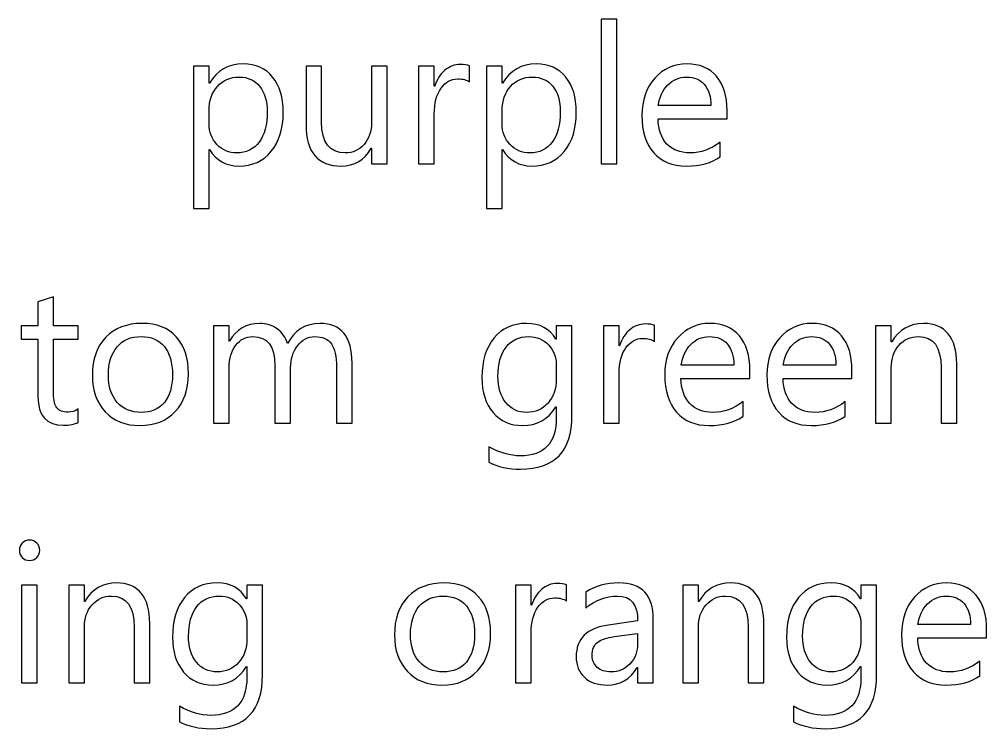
# Model space of a CAD drawing. Header units: centimetres. Extents: x -70 to 51, y -60 to 73.
# Drawn here: x 6.57 to 19.16, y -42.19 to -32.96 of the extents above; entities that cross this region are included whole.
import ezdxf

# ---------------------------------------------------------------- set-up
doc = ezdxf.new("R2010")
doc.units = ezdxf.units.CM
doc.header["$MEASUREMENT"] = 0
doc.layers.add('Layer 1', color=7, linetype='Continuous')

msp = doc.modelspace()

# ---------------------------------------------------------------- linework, layer by layer
at = {"layer": 'Layer 1'}
for points, knots in [([(14.34516, -34.83756), (14.34516, -34.83756), (14.14154, -34.83756), (14.14154, -34.83756), (14.14154, -34.83756), (14.14154, -34.83756), (14.14154, -32.95754), (14.14154, -32.95754), (14.14154, -32.95754), (14.14154, -32.95754), (14.34516, -32.95754), (14.34516, -32.95754), (14.34516, -32.95754), (14.34516, -32.95754), (14.34516, -34.83756), (14.34516, -34.83756)], [0, 0, 0, 0, 0.2, 0.2, 0.2, 0.2, 0.4, 0.4, 0.4, 0.4, 0.6, 0.6, 0.6, 0.6, 1, 1, 1, 1]), ([(9.04333, -34.65383), (9.04333, -34.65383), (9.03825, -34.65383), (9.03825, -34.65383), (9.03825, -34.65383), (9.03825, -34.65383), (9.03825, -35.42176), (9.03825, -35.42176), (9.03825, -35.42176), (9.03825, -35.42176), (8.83463, -35.42176), (8.83463, -35.42176), (8.83463, -35.42176), (8.83463, -35.42176), (8.83463, -33.56756), (8.83463, -33.56756), (8.83463, -33.56756), (8.83463, -33.56756), (9.03825, -33.56756), (9.03825, -33.56756), (9.03825, -33.56756), (9.03825, -33.56756), (9.03825, -33.79066), (9.03825, -33.79066), (9.03825, -33.79066), (9.03825, -33.79066), (9.04333, -33.79066), (9.04333, -33.79066), (9.04333, -33.79066), (9.14324, -33.62217), (9.28971, -33.53793), (9.48233, -33.53793), (9.48233, -33.53793), (9.64574, -33.53793), (9.77358, -33.59465), (9.86545, -33.70853), (9.86545, -33.70853), (9.95731, -33.82198), (10.00303, -33.97438), (10.00303, -34.16531), (10.00303, -34.16531), (10.00303, -34.37782), (9.95138, -34.548), (9.84809, -34.67585), (9.84809, -34.67585), (9.7448, -34.80327), (9.6034, -34.86719), (9.42391, -34.86719), (9.42391, -34.86719), (9.25923, -34.86719), (9.13266, -34.79607), (9.04333, -34.65383)], [0, 0, 0, 0, 0.07142857, 0.07142857, 0.07142857, 0.07142857, 0.14285714, 0.14285714, 0.14285714, 0.14285714, 0.21428571, 0.21428571, 0.21428571, 0.21428571, 0.28571429, 0.28571429, 0.28571429, 0.28571429, 0.35714286, 0.35714286, 0.35714286, 0.35714286, 0.42857143, 0.42857143, 0.42857143, 0.42857143, 0.5, 0.5, 0.5, 0.5, 0.57142857, 0.57142857, 0.57142857, 0.57142857, 0.64285714, 0.64285714, 0.64285714, 0.64285714, 0.71428571, 0.71428571, 0.71428571, 0.71428571, 0.78571429, 0.78571429, 0.78571429, 0.78571429, 0.85714286, 0.85714286, 0.85714286, 0.85714286, 1, 1, 1, 1]), ([(11.35474, -34.83756), (11.35474, -34.83756), (11.15154, -34.83756), (11.15154, -34.83756), (11.15154, -34.83756), (11.15154, -34.83756), (11.15154, -34.63648), (11.15154, -34.63648), (11.15154, -34.63648), (11.15154, -34.63648), (11.14646, -34.63648), (11.14646, -34.63648), (11.14646, -34.63648), (11.06221, -34.79057), (10.9314, -34.86719), (10.75445, -34.86719), (10.75445, -34.86719), (10.45177, -34.86719), (10.30064, -34.68728), (10.30064, -34.3266), (10.30064, -34.3266), (10.30064, -34.3266), (10.30064, -33.56756), (10.30064, -33.56756), (10.30064, -33.56756), (10.30064, -33.56756), (10.50257, -33.56756), (10.50257, -33.56756), (10.50257, -33.56756), (10.50257, -33.56756), (10.50257, -34.29442), (10.50257, -34.29442), (10.50257, -34.29442), (10.50257, -34.56239), (10.60544, -34.69617), (10.81033, -34.69617), (10.81033, -34.69617), (10.90939, -34.69617), (10.99109, -34.65976), (11.05544, -34.58652), (11.05544, -34.58652), (11.11936, -34.51329), (11.15154, -34.41761), (11.15154, -34.29908), (11.15154, -34.29908), (11.15154, -34.29908), (11.15154, -33.56756), (11.15154, -33.56756), (11.15154, -33.56756), (11.15154, -33.56756), (11.35474, -33.56756), (11.35474, -33.56756), (11.35474, -33.56756), (11.35474, -33.56756), (11.35474, -34.83756), (11.35474, -34.83756)], [0, 0, 0, 0, 0.06666667, 0.06666667, 0.06666667, 0.06666667, 0.13333333, 0.13333333, 0.13333333, 0.13333333, 0.2, 0.2, 0.2, 0.2, 0.26666667, 0.26666667, 0.26666667, 0.26666667, 0.33333333, 0.33333333, 0.33333333, 0.33333333, 0.4, 0.4, 0.4, 0.4, 0.46666667, 0.46666667, 0.46666667, 0.46666667, 0.53333333, 0.53333333, 0.53333333, 0.53333333, 0.6, 0.6, 0.6, 0.6, 0.66666667, 0.66666667, 0.66666667, 0.66666667, 0.73333333, 0.73333333, 0.73333333, 0.73333333, 0.8, 0.8, 0.8, 0.8, 0.86666667, 0.86666667, 0.86666667, 0.86666667, 1, 1, 1, 1]), ([(12.42789, -33.7733), (12.39233, -33.74621), (12.3411, -33.73266), (12.27422, -33.73266), (12.27422, -33.73266), (12.18701, -33.73266), (12.11462, -33.7733), (12.0562, -33.85543), (12.0562, -33.85543), (11.9982, -33.93713), (11.96899, -34.04889), (11.96899, -34.19028), (11.96899, -34.19028), (11.96899, -34.19028), (11.96899, -34.83756), (11.96899, -34.83756), (11.96899, -34.83756), (11.96899, -34.83756), (11.76537, -34.83756), (11.76537, -34.83756), (11.76537, -34.83756), (11.76537, -34.83756), (11.76537, -33.56756), (11.76537, -33.56756), (11.76537, -33.56756), (11.76537, -33.56756), (11.96899, -33.56756), (11.96899, -33.56756), (11.96899, -33.56756), (11.96899, -33.56756), (11.96899, -33.82918), (11.96899, -33.82918), (11.96899, -33.82918), (11.96899, -33.82918), (11.97407, -33.82918), (11.97407, -33.82918), (11.97407, -33.82918), (12.00286, -33.73986), (12.04689, -33.67043), (12.10658, -33.62005), (12.10658, -33.62005), (12.16627, -33.5701), (12.23273, -33.54512), (12.30639, -33.54512), (12.30639, -33.54512), (12.35931, -33.54512), (12.39952, -33.55105), (12.42789, -33.56248), (12.42789, -33.56248), (12.42789, -33.56248), (12.42789, -33.7733), (12.42789, -33.7733)], [0, 0, 0, 0, 0.07142857, 0.07142857, 0.07142857, 0.07142857, 0.14285714, 0.14285714, 0.14285714, 0.14285714, 0.21428571, 0.21428571, 0.21428571, 0.21428571, 0.28571429, 0.28571429, 0.28571429, 0.28571429, 0.35714286, 0.35714286, 0.35714286, 0.35714286, 0.42857143, 0.42857143, 0.42857143, 0.42857143, 0.5, 0.5, 0.5, 0.5, 0.57142857, 0.57142857, 0.57142857, 0.57142857, 0.64285714, 0.64285714, 0.64285714, 0.64285714, 0.71428571, 0.71428571, 0.71428571, 0.71428571, 0.78571429, 0.78571429, 0.78571429, 0.78571429, 0.85714286, 0.85714286, 0.85714286, 0.85714286, 1, 1, 1, 1]), ([(12.85714, -34.65383), (12.85714, -34.65383), (12.85206, -34.65383), (12.85206, -34.65383), (12.85206, -34.65383), (12.85206, -34.65383), (12.85206, -35.42176), (12.85206, -35.42176), (12.85206, -35.42176), (12.85206, -35.42176), (12.64844, -35.42176), (12.64844, -35.42176), (12.64844, -35.42176), (12.64844, -35.42176), (12.64844, -33.56756), (12.64844, -33.56756), (12.64844, -33.56756), (12.64844, -33.56756), (12.85206, -33.56756), (12.85206, -33.56756), (12.85206, -33.56756), (12.85206, -33.56756), (12.85206, -33.79066), (12.85206, -33.79066), (12.85206, -33.79066), (12.85206, -33.79066), (12.85714, -33.79066), (12.85714, -33.79066), (12.85714, -33.79066), (12.95705, -33.62217), (13.10352, -33.53793), (13.29614, -33.53793), (13.29614, -33.53793), (13.45955, -33.53793), (13.58739, -33.59465), (13.67926, -33.70853), (13.67926, -33.70853), (13.77112, -33.82198), (13.81684, -33.97438), (13.81684, -34.16531), (13.81684, -34.16531), (13.81684, -34.37782), (13.76519, -34.548), (13.6619, -34.67585), (13.6619, -34.67585), (13.55861, -34.80327), (13.41721, -34.86719), (13.23772, -34.86719), (13.23772, -34.86719), (13.07304, -34.86719), (12.94647, -34.79607), (12.85714, -34.65383)], [0, 0, 0, 0, 0.07142857, 0.07142857, 0.07142857, 0.07142857, 0.14285714, 0.14285714, 0.14285714, 0.14285714, 0.21428571, 0.21428571, 0.21428571, 0.21428571, 0.28571429, 0.28571429, 0.28571429, 0.28571429, 0.35714286, 0.35714286, 0.35714286, 0.35714286, 0.42857143, 0.42857143, 0.42857143, 0.42857143, 0.5, 0.5, 0.5, 0.5, 0.57142857, 0.57142857, 0.57142857, 0.57142857, 0.64285714, 0.64285714, 0.64285714, 0.64285714, 0.71428571, 0.71428571, 0.71428571, 0.71428571, 0.78571429, 0.78571429, 0.78571429, 0.78571429, 0.85714286, 0.85714286, 0.85714286, 0.85714286, 1, 1, 1, 1]), ([(15.7773, -34.25336), (15.7773, -34.25336), (14.88068, -34.25336), (14.88068, -34.25336), (14.88068, -34.25336), (14.88406, -34.39475), (14.92216, -34.50397), (14.99498, -34.58102), (14.99498, -34.58102), (15.06779, -34.65764), (15.1677, -34.69617), (15.29512, -34.69617), (15.29512, -34.69617), (15.43821, -34.69617), (15.56944, -34.64918), (15.68967, -34.55477), (15.68967, -34.55477), (15.68967, -34.55477), (15.68967, -34.7457), (15.68967, -34.7457), (15.68967, -34.7457), (15.57791, -34.82698), (15.43016, -34.86719), (15.24686, -34.86719), (15.24686, -34.86719), (15.06737, -34.86719), (14.9264, -34.80962), (14.82395, -34.69447), (14.82395, -34.69447), (14.72108, -34.5789), (14.66986, -34.41677), (14.66986, -34.20764), (14.66986, -34.20764), (14.66986, -34.00994), (14.72616, -33.84908), (14.83792, -33.72462), (14.83792, -33.72462), (14.9501, -33.60016), (15.08938, -33.53793), (15.25533, -33.53793), (15.25533, -33.53793), (15.4217, -33.53793), (15.54997, -33.59169), (15.64098, -33.69922), (15.64098, -33.69922), (15.732, -33.80632), (15.7773, -33.95576), (15.7773, -34.14668), (15.7773, -34.14668), (15.7773, -34.14668), (15.7773, -34.25336), (15.7773, -34.25336)], [0, 0, 0, 0, 0.07142857, 0.07142857, 0.07142857, 0.07142857, 0.14285714, 0.14285714, 0.14285714, 0.14285714, 0.21428571, 0.21428571, 0.21428571, 0.21428571, 0.28571429, 0.28571429, 0.28571429, 0.28571429, 0.35714286, 0.35714286, 0.35714286, 0.35714286, 0.42857143, 0.42857143, 0.42857143, 0.42857143, 0.5, 0.5, 0.5, 0.5, 0.57142857, 0.57142857, 0.57142857, 0.57142857, 0.64285714, 0.64285714, 0.64285714, 0.64285714, 0.71428571, 0.71428571, 0.71428571, 0.71428571, 0.78571429, 0.78571429, 0.78571429, 0.78571429, 0.85714286, 0.85714286, 0.85714286, 0.85714286, 1, 1, 1, 1]), ([(9.03825, -34.1416), (9.03825, -34.1416), (9.03825, -34.31898), (9.03825, -34.31898), (9.03825, -34.31898), (9.03825, -34.42396), (9.07212, -34.51329), (9.1407, -34.58652), (9.1407, -34.58652), (9.20886, -34.65976), (9.29522, -34.69617), (9.4002, -34.69617), (9.4002, -34.69617), (9.52339, -34.69617), (9.61991, -34.64918), (9.68976, -34.55477), (9.68976, -34.55477), (9.75961, -34.46037), (9.79475, -34.32956), (9.79475, -34.1615), (9.79475, -34.1615), (9.79475, -34.0201), (9.76215, -33.90961), (9.69654, -33.82918), (9.69654, -33.82918), (9.63134, -33.74917), (9.54287, -33.70895), (9.43153, -33.70895), (9.43153, -33.70895), (9.313, -33.70895), (9.21817, -33.75002), (9.1462, -33.83214), (9.1462, -33.83214), (9.07424, -33.91469), (9.03825, -34.01756), (9.03825, -34.1416)], [0, 0, 0, 0, 0.1, 0.1, 0.1, 0.1, 0.2, 0.2, 0.2, 0.2, 0.3, 0.3, 0.3, 0.3, 0.4, 0.4, 0.4, 0.4, 0.5, 0.5, 0.5, 0.5, 0.6, 0.6, 0.6, 0.6, 0.7, 0.7, 0.7, 0.7, 0.8, 0.8, 0.8, 0.8, 1, 1, 1, 1]), ([(12.85206, -34.1416), (12.85206, -34.1416), (12.85206, -34.31898), (12.85206, -34.31898), (12.85206, -34.31898), (12.85206, -34.42396), (12.88593, -34.51329), (12.95451, -34.58652), (12.95451, -34.58652), (13.02267, -34.65976), (13.10903, -34.69617), (13.21401, -34.69617), (13.21401, -34.69617), (13.3372, -34.69617), (13.43372, -34.64918), (13.50357, -34.55477), (13.50357, -34.55477), (13.57342, -34.46037), (13.60856, -34.32956), (13.60856, -34.1615), (13.60856, -34.1615), (13.60856, -34.0201), (13.57596, -33.90961), (13.51035, -33.82918), (13.51035, -33.82918), (13.44515, -33.74917), (13.35668, -33.70895), (13.24534, -33.70895), (13.24534, -33.70895), (13.12681, -33.70895), (13.03198, -33.75002), (12.96001, -33.83214), (12.96001, -33.83214), (12.88805, -33.91469), (12.85206, -34.01756), (12.85206, -34.1416)], [0, 0, 0, 0, 0.1, 0.1, 0.1, 0.1, 0.2, 0.2, 0.2, 0.2, 0.3, 0.3, 0.3, 0.3, 0.4, 0.4, 0.4, 0.4, 0.5, 0.5, 0.5, 0.5, 0.6, 0.6, 0.6, 0.6, 0.7, 0.7, 0.7, 0.7, 0.8, 0.8, 0.8, 0.8, 1, 1, 1, 1]), ([(15.56902, -34.08106), (15.56817, -33.9638), (15.53981, -33.87236), (15.48435, -33.80674), (15.48435, -33.80674), (15.42847, -33.74155), (15.351, -33.70895), (15.25152, -33.70895), (15.25152, -33.70895), (15.15584, -33.70895), (15.07414, -33.74324), (15.00725, -33.81182), (15.00725, -33.81182), (14.94037, -33.8804), (14.89888, -33.97015), (14.88322, -34.08106), (14.88322, -34.08106), (14.88322, -34.08106), (15.56902, -34.08106), (15.56902, -34.08106)], [0, 0, 0, 0, 0.16666667, 0.16666667, 0.16666667, 0.16666667, 0.33333333, 0.33333333, 0.33333333, 0.33333333, 0.5, 0.5, 0.5, 0.5, 0.66666667, 0.66666667, 0.66666667, 0.66666667, 1, 1, 1, 1]), ([(7.33603, -38.2039), (7.28819, -38.23015), (7.22469, -38.24327), (7.14638, -38.24327), (7.14638, -38.24327), (6.9237, -38.24327), (6.81279, -38.11924), (6.81279, -37.87116), (6.81279, -37.87116), (6.81279, -37.87116), (6.81279, -37.11975), (6.81279, -37.11975), (6.81279, -37.11975), (6.81279, -37.11975), (6.59435, -37.11975), (6.59435, -37.11975), (6.59435, -37.11975), (6.59435, -37.11975), (6.59435, -36.94618), (6.59435, -36.94618), (6.59435, -36.94618), (6.59435, -36.94618), (6.81279, -36.94618), (6.81279, -36.94618), (6.81279, -36.94618), (6.81279, -36.94618), (6.81279, -36.6363), (6.81279, -36.6363), (6.81279, -36.6363), (6.81279, -36.6363), (7.01599, -36.57026), (7.01599, -36.57026), (7.01599, -36.57026), (7.01599, -36.57026), (7.01599, -36.94618), (7.01599, -36.94618), (7.01599, -36.94618), (7.01599, -36.94618), (7.33603, -36.94618), (7.33603, -36.94618), (7.33603, -36.94618), (7.33603, -36.94618), (7.33603, -37.11975), (7.33603, -37.11975), (7.33603, -37.11975), (7.33603, -37.11975), (7.01599, -37.11975), (7.01599, -37.11975), (7.01599, -37.11975), (7.01599, -37.11975), (7.01599, -37.8356), (7.01599, -37.8356), (7.01599, -37.8356), (7.01599, -37.92069), (7.03038, -37.98123), (7.05959, -38.01764), (7.05959, -38.01764), (7.08838, -38.05404), (7.13622, -38.07225), (7.20353, -38.07225), (7.20353, -38.07225), (7.25475, -38.07225), (7.29878, -38.05828), (7.33603, -38.02991), (7.33603, -38.02991), (7.33603, -38.02991), (7.33603, -38.2039), (7.33603, -38.2039)], [0, 0, 0, 0, 0.05555556, 0.05555556, 0.05555556, 0.05555556, 0.11111111, 0.11111111, 0.11111111, 0.11111111, 0.16666667, 0.16666667, 0.16666667, 0.16666667, 0.22222222, 0.22222222, 0.22222222, 0.22222222, 0.27777778, 0.27777778, 0.27777778, 0.27777778, 0.33333333, 0.33333333, 0.33333333, 0.33333333, 0.38888889, 0.38888889, 0.38888889, 0.38888889, 0.44444444, 0.44444444, 0.44444444, 0.44444444, 0.5, 0.5, 0.5, 0.5, 0.55555556, 0.55555556, 0.55555556, 0.55555556, 0.61111111, 0.61111111, 0.61111111, 0.61111111, 0.66666667, 0.66666667, 0.66666667, 0.66666667, 0.72222222, 0.72222222, 0.72222222, 0.72222222, 0.77777778, 0.77777778, 0.77777778, 0.77777778, 0.83333333, 0.83333333, 0.83333333, 0.83333333, 0.88888889, 0.88888889, 0.88888889, 0.88888889, 1, 1, 1, 1]), ([(8.13825, -38.24581), (7.95071, -38.24581), (7.80085, -38.18655), (7.68867, -38.06801), (7.68867, -38.06801), (7.57691, -37.94948), (7.52061, -37.792), (7.52061, -37.596), (7.52061, -37.596), (7.52061, -37.38264), (7.57903, -37.21627), (7.69544, -37.09604), (7.69544, -37.09604), (7.81228, -36.97624), (7.96976, -36.91655), (8.16831, -36.91655), (8.16831, -36.91655), (8.35754, -36.91655), (8.50528, -36.97454), (8.61154, -37.09138), (8.61154, -37.09138), (8.71779, -37.2078), (8.77071, -37.36951), (8.77071, -37.5761), (8.77071, -37.5761), (8.77071, -37.77888), (8.71356, -37.94101), (8.59926, -38.06293), (8.59926, -38.06293), (8.48454, -38.18485), (8.33087, -38.24581), (8.13825, -38.24581)], [0, 0, 0, 0, 0.11111111, 0.11111111, 0.11111111, 0.11111111, 0.22222222, 0.22222222, 0.22222222, 0.22222222, 0.33333333, 0.33333333, 0.33333333, 0.33333333, 0.44444444, 0.44444444, 0.44444444, 0.44444444, 0.55555556, 0.55555556, 0.55555556, 0.55555556, 0.66666667, 0.66666667, 0.66666667, 0.66666667, 0.77777778, 0.77777778, 0.77777778, 0.77777778, 1, 1, 1, 1]), ([(10.89923, -38.21618), (10.89923, -38.21618), (10.69603, -38.21618), (10.69603, -38.21618), (10.69603, -38.21618), (10.69603, -38.21618), (10.69603, -37.48678), (10.69603, -37.48678), (10.69603, -37.48678), (10.69603, -37.34623), (10.67402, -37.24463), (10.63084, -37.18198), (10.63084, -37.18198), (10.58723, -37.1189), (10.51442, -37.08757), (10.41197, -37.08757), (10.41197, -37.08757), (10.32519, -37.08757), (10.25111, -37.12737), (10.19057, -37.20653), (10.19057, -37.20653), (10.12961, -37.28612), (10.09913, -37.38094), (10.09913, -37.49186), (10.09913, -37.49186), (10.09913, -37.49186), (10.09913, -38.21618), (10.09913, -38.21618), (10.09913, -38.21618), (10.09913, -38.21618), (9.89593, -38.21618), (9.89593, -38.21618), (9.89593, -38.21618), (9.89593, -38.21618), (9.89593, -37.46222), (9.89593, -37.46222), (9.89593, -37.46222), (9.89593, -37.21246), (9.79941, -37.08757), (9.60679, -37.08757), (9.60679, -37.08757), (9.51747, -37.08757), (9.44423, -37.12483), (9.38624, -37.19976), (9.38624, -37.19976), (9.32824, -37.27469), (9.29945, -37.37205), (9.29945, -37.49186), (9.29945, -37.49186), (9.29945, -37.49186), (9.29945, -38.21618), (9.29945, -38.21618), (9.29945, -38.21618), (9.29945, -38.21618), (9.09583, -38.21618), (9.09583, -38.21618), (9.09583, -38.21618), (9.09583, -38.21618), (9.09583, -36.94618), (9.09583, -36.94618), (9.09583, -36.94618), (9.09583, -36.94618), (9.29945, -36.94618), (9.29945, -36.94618), (9.29945, -36.94618), (9.29945, -36.94618), (9.29945, -37.14726), (9.29945, -37.14726), (9.29945, -37.14726), (9.29945, -37.14726), (9.30453, -37.14726), (9.30453, -37.14726), (9.30453, -37.14726), (9.39428, -36.99317), (9.52594, -36.91655), (9.69866, -36.91655), (9.69866, -36.91655), (9.78544, -36.91655), (9.86122, -36.94068), (9.92556, -36.98894), (9.92556, -36.98894), (9.99033, -37.0372), (10.03436, -37.1007), (10.05849, -37.17944), (10.05849, -37.17944), (10.15247, -37.00418), (10.29302, -36.91655), (10.48013, -36.91655), (10.48013, -36.91655), (10.75953, -36.91655), (10.89923, -37.08884), (10.89923, -37.43344), (10.89923, -37.43344), (10.89923, -37.43344), (10.89923, -38.21618), (10.89923, -38.21618)], [0, 0, 0, 0, 0.04, 0.04, 0.04, 0.04, 0.08, 0.08, 0.08, 0.08, 0.12, 0.12, 0.12, 0.12, 0.16, 0.16, 0.16, 0.16, 0.2, 0.2, 0.2, 0.2, 0.24, 0.24, 0.24, 0.24, 0.28, 0.28, 0.28, 0.28, 0.32, 0.32, 0.32, 0.32, 0.36, 0.36, 0.36, 0.36, 0.4, 0.4, 0.4, 0.4, 0.44, 0.44, 0.44, 0.44, 0.48, 0.48, 0.48, 0.48, 0.52, 0.52, 0.52, 0.52, 0.56, 0.56, 0.56, 0.56, 0.6, 0.6, 0.6, 0.6, 0.64, 0.64, 0.64, 0.64, 0.68, 0.68, 0.68, 0.68, 0.72, 0.72, 0.72, 0.72, 0.76, 0.76, 0.76, 0.76, 0.8, 0.8, 0.8, 0.8, 0.84, 0.84, 0.84, 0.84, 0.88, 0.88, 0.88, 0.88, 0.92, 0.92, 0.92, 0.92, 1, 1, 1, 1]), ([(13.7597, -38.11458), (13.7597, -38.58067), (13.5366, -38.81393), (13.08998, -38.81393), (13.08998, -38.81393), (12.93293, -38.81393), (12.79577, -38.78429), (12.67808, -38.7246), (12.67808, -38.7246), (12.67808, -38.7246), (12.67808, -38.5214), (12.67808, -38.5214), (12.67808, -38.5214), (12.82117, -38.60057), (12.95748, -38.64036), (13.08744, -38.64036), (13.08744, -38.64036), (13.39986, -38.64036), (13.55607, -38.47399), (13.55607, -38.14167), (13.55607, -38.14167), (13.55607, -38.14167), (13.55607, -38.00282), (13.55607, -38.00282), (13.55607, -38.00282), (13.55607, -38.00282), (13.55142, -38.00282), (13.55142, -38.00282), (13.55142, -38.00282), (13.45447, -38.16496), (13.30885, -38.24581), (13.11454, -38.24581), (13.11454, -38.24581), (12.95663, -38.24581), (12.82963, -38.18951), (12.73354, -38.07648), (12.73354, -38.07648), (12.63702, -37.96387), (12.58876, -37.81232), (12.58876, -37.62224), (12.58876, -37.62224), (12.58876, -37.40634), (12.64083, -37.23489), (12.74454, -37.10747), (12.74454, -37.10747), (12.84826, -36.98005), (12.9905, -36.91655), (13.17042, -36.91655), (13.17042, -36.91655), (13.34187, -36.91655), (13.46844, -36.98513), (13.55142, -37.12229), (13.55142, -37.12229), (13.55142, -37.12229), (13.55607, -37.12229), (13.55607, -37.12229), (13.55607, -37.12229), (13.55607, -37.12229), (13.55607, -36.94618), (13.55607, -36.94618), (13.55607, -36.94618), (13.55607, -36.94618), (13.7597, -36.94618), (13.7597, -36.94618), (13.7597, -36.94618), (13.7597, -36.94618), (13.7597, -38.11458), (13.7597, -38.11458)], [0, 0, 0, 0, 0.05555556, 0.05555556, 0.05555556, 0.05555556, 0.11111111, 0.11111111, 0.11111111, 0.11111111, 0.16666667, 0.16666667, 0.16666667, 0.16666667, 0.22222222, 0.22222222, 0.22222222, 0.22222222, 0.27777778, 0.27777778, 0.27777778, 0.27777778, 0.33333333, 0.33333333, 0.33333333, 0.33333333, 0.38888889, 0.38888889, 0.38888889, 0.38888889, 0.44444444, 0.44444444, 0.44444444, 0.44444444, 0.5, 0.5, 0.5, 0.5, 0.55555556, 0.55555556, 0.55555556, 0.55555556, 0.61111111, 0.61111111, 0.61111111, 0.61111111, 0.66666667, 0.66666667, 0.66666667, 0.66666667, 0.72222222, 0.72222222, 0.72222222, 0.72222222, 0.77777778, 0.77777778, 0.77777778, 0.77777778, 0.83333333, 0.83333333, 0.83333333, 0.83333333, 0.88888889, 0.88888889, 0.88888889, 0.88888889, 1, 1, 1, 1]), ([(14.8337, -37.15192), (14.79814, -37.12483), (14.74691, -37.11128), (14.68003, -37.11128), (14.68003, -37.11128), (14.59282, -37.11128), (14.52043, -37.15192), (14.46201, -37.23405), (14.46201, -37.23405), (14.40401, -37.31575), (14.3748, -37.42751), (14.3748, -37.5689), (14.3748, -37.5689), (14.3748, -37.5689), (14.3748, -38.21618), (14.3748, -38.21618), (14.3748, -38.21618), (14.3748, -38.21618), (14.17118, -38.21618), (14.17118, -38.21618), (14.17118, -38.21618), (14.17118, -38.21618), (14.17118, -36.94618), (14.17118, -36.94618), (14.17118, -36.94618), (14.17118, -36.94618), (14.3748, -36.94618), (14.3748, -36.94618), (14.3748, -36.94618), (14.3748, -36.94618), (14.3748, -37.2078), (14.3748, -37.2078), (14.3748, -37.2078), (14.3748, -37.2078), (14.37988, -37.2078), (14.37988, -37.2078), (14.37988, -37.2078), (14.40867, -37.11848), (14.4527, -37.04905), (14.51239, -36.99867), (14.51239, -36.99867), (14.57208, -36.94872), (14.63854, -36.92374), (14.7122, -36.92374), (14.7122, -36.92374), (14.76512, -36.92374), (14.80533, -36.92967), (14.8337, -36.9411), (14.8337, -36.9411), (14.8337, -36.9411), (14.8337, -37.15192), (14.8337, -37.15192)], [0, 0, 0, 0, 0.07142857, 0.07142857, 0.07142857, 0.07142857, 0.14285714, 0.14285714, 0.14285714, 0.14285714, 0.21428571, 0.21428571, 0.21428571, 0.21428571, 0.28571429, 0.28571429, 0.28571429, 0.28571429, 0.35714286, 0.35714286, 0.35714286, 0.35714286, 0.42857143, 0.42857143, 0.42857143, 0.42857143, 0.5, 0.5, 0.5, 0.5, 0.57142857, 0.57142857, 0.57142857, 0.57142857, 0.64285714, 0.64285714, 0.64285714, 0.64285714, 0.71428571, 0.71428571, 0.71428571, 0.71428571, 0.78571429, 0.78571429, 0.78571429, 0.78571429, 0.85714286, 0.85714286, 0.85714286, 0.85714286, 1, 1, 1, 1]), ([(16.07491, -37.63198), (16.07491, -37.63198), (15.17829, -37.63198), (15.17829, -37.63198), (15.17829, -37.63198), (15.18167, -37.77337), (15.21977, -37.88259), (15.29259, -37.95964), (15.29259, -37.95964), (15.3654, -38.03626), (15.46531, -38.07479), (15.59273, -38.07479), (15.59273, -38.07479), (15.73582, -38.07479), (15.86705, -38.0278), (15.98728, -37.93339), (15.98728, -37.93339), (15.98728, -37.93339), (15.98728, -38.12432), (15.98728, -38.12432), (15.98728, -38.12432), (15.87552, -38.2056), (15.72777, -38.24581), (15.54447, -38.24581), (15.54447, -38.24581), (15.36498, -38.24581), (15.22401, -38.18824), (15.12156, -38.07309), (15.12156, -38.07309), (15.01869, -37.95752), (14.96747, -37.79539), (14.96747, -37.58626), (14.96747, -37.58626), (14.96747, -37.38856), (15.02377, -37.2277), (15.13553, -37.10324), (15.13553, -37.10324), (15.24771, -36.97878), (15.38699, -36.91655), (15.55294, -36.91655), (15.55294, -36.91655), (15.71931, -36.91655), (15.84758, -36.97031), (15.93859, -37.07784), (15.93859, -37.07784), (16.02961, -37.18494), (16.07491, -37.33438), (16.07491, -37.5253), (16.07491, -37.5253), (16.07491, -37.5253), (16.07491, -37.63198), (16.07491, -37.63198)], [0, 0, 0, 0, 0.07142857, 0.07142857, 0.07142857, 0.07142857, 0.14285714, 0.14285714, 0.14285714, 0.14285714, 0.21428571, 0.21428571, 0.21428571, 0.21428571, 0.28571429, 0.28571429, 0.28571429, 0.28571429, 0.35714286, 0.35714286, 0.35714286, 0.35714286, 0.42857143, 0.42857143, 0.42857143, 0.42857143, 0.5, 0.5, 0.5, 0.5, 0.57142857, 0.57142857, 0.57142857, 0.57142857, 0.64285714, 0.64285714, 0.64285714, 0.64285714, 0.71428571, 0.71428571, 0.71428571, 0.71428571, 0.78571429, 0.78571429, 0.78571429, 0.78571429, 0.85714286, 0.85714286, 0.85714286, 0.85714286, 1, 1, 1, 1]), ([(17.40333, -37.63198), (17.40333, -37.63198), (16.50671, -37.63198), (16.50671, -37.63198), (16.50671, -37.63198), (16.51009, -37.77337), (16.54819, -37.88259), (16.62101, -37.95964), (16.62101, -37.95964), (16.69382, -38.03626), (16.79373, -38.07479), (16.92115, -38.07479), (16.92115, -38.07479), (17.06424, -38.07479), (17.19547, -38.0278), (17.3157, -37.93339), (17.3157, -37.93339), (17.3157, -37.93339), (17.3157, -38.12432), (17.3157, -38.12432), (17.3157, -38.12432), (17.20394, -38.2056), (17.05619, -38.24581), (16.87289, -38.24581), (16.87289, -38.24581), (16.6934, -38.24581), (16.55243, -38.18824), (16.44998, -38.07309), (16.44998, -38.07309), (16.34711, -37.95752), (16.29589, -37.79539), (16.29589, -37.58626), (16.29589, -37.58626), (16.29589, -37.38856), (16.35219, -37.2277), (16.46395, -37.10324), (16.46395, -37.10324), (16.57613, -36.97878), (16.71541, -36.91655), (16.88136, -36.91655), (16.88136, -36.91655), (17.04773, -36.91655), (17.176, -36.97031), (17.26701, -37.07784), (17.26701, -37.07784), (17.35803, -37.18494), (17.40333, -37.33438), (17.40333, -37.5253), (17.40333, -37.5253), (17.40333, -37.5253), (17.40333, -37.63198), (17.40333, -37.63198)], [0, 0, 0, 0, 0.07142857, 0.07142857, 0.07142857, 0.07142857, 0.14285714, 0.14285714, 0.14285714, 0.14285714, 0.21428571, 0.21428571, 0.21428571, 0.21428571, 0.28571429, 0.28571429, 0.28571429, 0.28571429, 0.35714286, 0.35714286, 0.35714286, 0.35714286, 0.42857143, 0.42857143, 0.42857143, 0.42857143, 0.5, 0.5, 0.5, 0.5, 0.57142857, 0.57142857, 0.57142857, 0.57142857, 0.64285714, 0.64285714, 0.64285714, 0.64285714, 0.71428571, 0.71428571, 0.71428571, 0.71428571, 0.78571429, 0.78571429, 0.78571429, 0.78571429, 0.85714286, 0.85714286, 0.85714286, 0.85714286, 1, 1, 1, 1]), ([(18.76561, -38.21618), (18.76561, -38.21618), (18.56199, -38.21618), (18.56199, -38.21618), (18.56199, -38.21618), (18.56199, -38.21618), (18.56199, -37.49186), (18.56199, -37.49186), (18.56199, -37.49186), (18.56199, -37.22219), (18.46378, -37.08757), (18.26693, -37.08757), (18.26693, -37.08757), (18.16533, -37.08757), (18.08108, -37.12567), (18.01462, -37.2023), (18.01462, -37.2023), (17.94773, -37.27892), (17.91471, -37.37544), (17.91471, -37.49186), (17.91471, -37.49186), (17.91471, -37.49186), (17.91471, -38.21618), (17.91471, -38.21618), (17.91471, -38.21618), (17.91471, -38.21618), (17.71109, -38.21618), (17.71109, -38.21618), (17.71109, -38.21618), (17.71109, -38.21618), (17.71109, -36.94618), (17.71109, -36.94618), (17.71109, -36.94618), (17.71109, -36.94618), (17.91471, -36.94618), (17.91471, -36.94618), (17.91471, -36.94618), (17.91471, -36.94618), (17.91471, -37.157), (17.91471, -37.157), (17.91471, -37.157), (17.91471, -37.157), (17.91979, -37.157), (17.91979, -37.157), (17.91979, -37.157), (18.01547, -36.99656), (18.15432, -36.91655), (18.33635, -36.91655), (18.33635, -36.91655), (18.47521, -36.91655), (18.58146, -36.96142), (18.65512, -37.05117), (18.65512, -37.05117), (18.72878, -37.14049), (18.76561, -37.27045), (18.76561, -37.43979), (18.76561, -37.43979), (18.76561, -37.43979), (18.76561, -38.21618), (18.76561, -38.21618)], [0, 0, 0, 0, 0.0625, 0.0625, 0.0625, 0.0625, 0.125, 0.125, 0.125, 0.125, 0.1875, 0.1875, 0.1875, 0.1875, 0.25, 0.25, 0.25, 0.25, 0.3125, 0.3125, 0.3125, 0.3125, 0.375, 0.375, 0.375, 0.375, 0.4375, 0.4375, 0.4375, 0.4375, 0.5, 0.5, 0.5, 0.5, 0.5625, 0.5625, 0.5625, 0.5625, 0.625, 0.625, 0.625, 0.625, 0.6875, 0.6875, 0.6875, 0.6875, 0.75, 0.75, 0.75, 0.75, 0.8125, 0.8125, 0.8125, 0.8125, 0.875, 0.875, 0.875, 0.875, 1, 1, 1, 1]), ([(8.15307, -37.08757), (8.02268, -37.08757), (7.91939, -37.13202), (7.84319, -37.22092), (7.84319, -37.22092), (7.76699, -37.30982), (7.72889, -37.43217), (7.72889, -37.5888), (7.72889, -37.5888), (7.72889, -37.73908), (7.76741, -37.85762), (7.84446, -37.9444), (7.84446, -37.9444), (7.9215, -38.03118), (8.02437, -38.07479), (8.15307, -38.07479), (8.15307, -38.07479), (8.28472, -38.07479), (8.3859, -38.03203), (8.4566, -37.94694), (8.4566, -37.94694), (8.52729, -37.86185), (8.56243, -37.74078), (8.56243, -37.58372), (8.56243, -37.58372), (8.56243, -37.42497), (8.52729, -37.30263), (8.4566, -37.21669), (8.4566, -37.21669), (8.3859, -37.13033), (8.28472, -37.08757), (8.15307, -37.08757)], [0, 0, 0, 0, 0.11111111, 0.11111111, 0.11111111, 0.11111111, 0.22222222, 0.22222222, 0.22222222, 0.22222222, 0.33333333, 0.33333333, 0.33333333, 0.33333333, 0.44444444, 0.44444444, 0.44444444, 0.44444444, 0.55555556, 0.55555556, 0.55555556, 0.55555556, 0.66666667, 0.66666667, 0.66666667, 0.66666667, 0.77777778, 0.77777778, 0.77777778, 0.77777778, 1, 1, 1, 1]), ([(13.55607, -37.64214), (13.55607, -37.64214), (13.55607, -37.4546), (13.55607, -37.4546), (13.55607, -37.4546), (13.55607, -37.35385), (13.52221, -37.26749), (13.45405, -37.19552), (13.45405, -37.19552), (13.38589, -37.12356), (13.3008, -37.08757), (13.1992, -37.08757), (13.1992, -37.08757), (13.07347, -37.08757), (12.97484, -37.13329), (12.90372, -37.22473), (12.90372, -37.22473), (12.8326, -37.31617), (12.79704, -37.44402), (12.79704, -37.60827), (12.79704, -37.60827), (12.79704, -37.74967), (12.83133, -37.8627), (12.89948, -37.94779), (12.89948, -37.94779), (12.96764, -38.03245), (13.05823, -38.07479), (13.17042, -38.07479), (13.17042, -38.07479), (13.28472, -38.07479), (13.37743, -38.03415), (13.44897, -37.95329), (13.44897, -37.95329), (13.52051, -37.87201), (13.55607, -37.76829), (13.55607, -37.64214)], [0, 0, 0, 0, 0.1, 0.1, 0.1, 0.1, 0.2, 0.2, 0.2, 0.2, 0.3, 0.3, 0.3, 0.3, 0.4, 0.4, 0.4, 0.4, 0.5, 0.5, 0.5, 0.5, 0.6, 0.6, 0.6, 0.6, 0.7, 0.7, 0.7, 0.7, 0.8, 0.8, 0.8, 0.8, 1, 1, 1, 1]), ([(15.86663, -37.45968), (15.86578, -37.34242), (15.83742, -37.25098), (15.78196, -37.18536), (15.78196, -37.18536), (15.72608, -37.12017), (15.64861, -37.08757), (15.54913, -37.08757), (15.54913, -37.08757), (15.45345, -37.08757), (15.37175, -37.12186), (15.30486, -37.19044), (15.30486, -37.19044), (15.23798, -37.25902), (15.19649, -37.34877), (15.18083, -37.45968), (15.18083, -37.45968), (15.18083, -37.45968), (15.86663, -37.45968), (15.86663, -37.45968)], [0, 0, 0, 0, 0.16666667, 0.16666667, 0.16666667, 0.16666667, 0.33333333, 0.33333333, 0.33333333, 0.33333333, 0.5, 0.5, 0.5, 0.5, 0.66666667, 0.66666667, 0.66666667, 0.66666667, 1, 1, 1, 1]), ([(17.19505, -37.45968), (17.1942, -37.34242), (17.16584, -37.25098), (17.11038, -37.18536), (17.11038, -37.18536), (17.0545, -37.12017), (16.97703, -37.08757), (16.87755, -37.08757), (16.87755, -37.08757), (16.78187, -37.08757), (16.70017, -37.12186), (16.63328, -37.19044), (16.63328, -37.19044), (16.5664, -37.25902), (16.52491, -37.34877), (16.50925, -37.45968), (16.50925, -37.45968), (16.50925, -37.45968), (17.19505, -37.45968), (17.19505, -37.45968)], [0, 0, 0, 0, 0.16666667, 0.16666667, 0.16666667, 0.16666667, 0.33333333, 0.33333333, 0.33333333, 0.33333333, 0.5, 0.5, 0.5, 0.5, 0.66666667, 0.66666667, 0.66666667, 0.66666667, 1, 1, 1, 1]), ([(6.70143, -40.00222), (6.66545, -40.00222), (6.63412, -39.98994), (6.60872, -39.96497), (6.60872, -39.96497), (6.5829, -39.94041), (6.5702, -39.90909), (6.5702, -39.87099), (6.5702, -39.87099), (6.5702, -39.83289), (6.5829, -39.80114), (6.60872, -39.77616), (6.60872, -39.77616), (6.63412, -39.75076), (6.66545, -39.73806), (6.70143, -39.73806), (6.70143, -39.73806), (6.73868, -39.73806), (6.77043, -39.75076), (6.79668, -39.77616), (6.79668, -39.77616), (6.8225, -39.80114), (6.83563, -39.83289), (6.83563, -39.87099), (6.83563, -39.87099), (6.83563, -39.90739), (6.8225, -39.9383), (6.79668, -39.9637), (6.79668, -39.9637), (6.77043, -39.98952), (6.73868, -40.00222), (6.70143, -40.00222)], [0, 0, 0, 0, 0.11111111, 0.11111111, 0.11111111, 0.11111111, 0.22222222, 0.22222222, 0.22222222, 0.22222222, 0.33333333, 0.33333333, 0.33333333, 0.33333333, 0.44444444, 0.44444444, 0.44444444, 0.44444444, 0.55555556, 0.55555556, 0.55555556, 0.55555556, 0.66666667, 0.66666667, 0.66666667, 0.66666667, 0.77777778, 0.77777778, 0.77777778, 0.77777778, 1, 1, 1, 1]), ([(6.80091, -41.5948), (6.80091, -41.5948), (6.59729, -41.5948), (6.59729, -41.5948), (6.59729, -41.5948), (6.59729, -41.5948), (6.59729, -40.3248), (6.59729, -40.3248), (6.59729, -40.3248), (6.59729, -40.3248), (6.80091, -40.3248), (6.80091, -40.3248), (6.80091, -40.3248), (6.80091, -40.3248), (6.80091, -41.5948), (6.80091, -41.5948)], [0, 0, 0, 0, 0.2, 0.2, 0.2, 0.2, 0.4, 0.4, 0.4, 0.4, 0.6, 0.6, 0.6, 0.6, 1, 1, 1, 1]), ([(8.26691, -41.5948), (8.26691, -41.5948), (8.06329, -41.5948), (8.06329, -41.5948), (8.06329, -41.5948), (8.06329, -41.5948), (8.06329, -40.87048), (8.06329, -40.87048), (8.06329, -40.87048), (8.06329, -40.60081), (7.96508, -40.46619), (7.76823, -40.46619), (7.76823, -40.46619), (7.66663, -40.46619), (7.58238, -40.50429), (7.51592, -40.58092), (7.51592, -40.58092), (7.44903, -40.65754), (7.41601, -40.75406), (7.41601, -40.87048), (7.41601, -40.87048), (7.41601, -40.87048), (7.41601, -41.5948), (7.41601, -41.5948), (7.41601, -41.5948), (7.41601, -41.5948), (7.21239, -41.5948), (7.21239, -41.5948), (7.21239, -41.5948), (7.21239, -41.5948), (7.21239, -40.3248), (7.21239, -40.3248), (7.21239, -40.3248), (7.21239, -40.3248), (7.41601, -40.3248), (7.41601, -40.3248), (7.41601, -40.3248), (7.41601, -40.3248), (7.41601, -40.53562), (7.41601, -40.53562), (7.41601, -40.53562), (7.41601, -40.53562), (7.42109, -40.53562), (7.42109, -40.53562), (7.42109, -40.53562), (7.51677, -40.37518), (7.65562, -40.29517), (7.83765, -40.29517), (7.83765, -40.29517), (7.97651, -40.29517), (8.08276, -40.34004), (8.15642, -40.42979), (8.15642, -40.42979), (8.23008, -40.51911), (8.26691, -40.64907), (8.26691, -40.81841), (8.26691, -40.81841), (8.26691, -40.81841), (8.26691, -41.5948), (8.26691, -41.5948)], [0, 0, 0, 0, 0.0625, 0.0625, 0.0625, 0.0625, 0.125, 0.125, 0.125, 0.125, 0.1875, 0.1875, 0.1875, 0.1875, 0.25, 0.25, 0.25, 0.25, 0.3125, 0.3125, 0.3125, 0.3125, 0.375, 0.375, 0.375, 0.375, 0.4375, 0.4375, 0.4375, 0.4375, 0.5, 0.5, 0.5, 0.5, 0.5625, 0.5625, 0.5625, 0.5625, 0.625, 0.625, 0.625, 0.625, 0.6875, 0.6875, 0.6875, 0.6875, 0.75, 0.75, 0.75, 0.75, 0.8125, 0.8125, 0.8125, 0.8125, 0.875, 0.875, 0.875, 0.875, 1, 1, 1, 1]), ([(9.73419, -41.4932), (9.73419, -41.95929), (9.51109, -42.19255), (9.06447, -42.19255), (9.06447, -42.19255), (8.90742, -42.19255), (8.77026, -42.16291), (8.65257, -42.10322), (8.65257, -42.10322), (8.65257, -42.10322), (8.65257, -41.90002), (8.65257, -41.90002), (8.65257, -41.90002), (8.79566, -41.97919), (8.93197, -42.01898), (9.06193, -42.01898), (9.06193, -42.01898), (9.37435, -42.01898), (9.53056, -41.85261), (9.53056, -41.52029), (9.53056, -41.52029), (9.53056, -41.52029), (9.53056, -41.38144), (9.53056, -41.38144), (9.53056, -41.38144), (9.53056, -41.38144), (9.52591, -41.38144), (9.52591, -41.38144), (9.52591, -41.38144), (9.42896, -41.54358), (9.28334, -41.62443), (9.08903, -41.62443), (9.08903, -41.62443), (8.93112, -41.62443), (8.80412, -41.56813), (8.70803, -41.4551), (8.70803, -41.4551), (8.61151, -41.34249), (8.56325, -41.19094), (8.56325, -41.00086), (8.56325, -41.00086), (8.56325, -40.78496), (8.61532, -40.61351), (8.71903, -40.48609), (8.71903, -40.48609), (8.82275, -40.35867), (8.96499, -40.29517), (9.14491, -40.29517), (9.14491, -40.29517), (9.31636, -40.29517), (9.44293, -40.36375), (9.52591, -40.50091), (9.52591, -40.50091), (9.52591, -40.50091), (9.53056, -40.50091), (9.53056, -40.50091), (9.53056, -40.50091), (9.53056, -40.50091), (9.53056, -40.3248), (9.53056, -40.3248), (9.53056, -40.3248), (9.53056, -40.3248), (9.73419, -40.3248), (9.73419, -40.3248), (9.73419, -40.3248), (9.73419, -40.3248), (9.73419, -41.4932), (9.73419, -41.4932)], [0, 0, 0, 0, 0.05555556, 0.05555556, 0.05555556, 0.05555556, 0.11111111, 0.11111111, 0.11111111, 0.11111111, 0.16666667, 0.16666667, 0.16666667, 0.16666667, 0.22222222, 0.22222222, 0.22222222, 0.22222222, 0.27777778, 0.27777778, 0.27777778, 0.27777778, 0.33333333, 0.33333333, 0.33333333, 0.33333333, 0.38888889, 0.38888889, 0.38888889, 0.38888889, 0.44444444, 0.44444444, 0.44444444, 0.44444444, 0.5, 0.5, 0.5, 0.5, 0.55555556, 0.55555556, 0.55555556, 0.55555556, 0.61111111, 0.61111111, 0.61111111, 0.61111111, 0.66666667, 0.66666667, 0.66666667, 0.66666667, 0.72222222, 0.72222222, 0.72222222, 0.72222222, 0.77777778, 0.77777778, 0.77777778, 0.77777778, 0.83333333, 0.83333333, 0.83333333, 0.83333333, 0.88888889, 0.88888889, 0.88888889, 0.88888889, 1, 1, 1, 1]), ([(12.06845, -41.62443), (11.88091, -41.62443), (11.73105, -41.56517), (11.61887, -41.44663), (11.61887, -41.44663), (11.50711, -41.3281), (11.45081, -41.17062), (11.45081, -40.97462), (11.45081, -40.97462), (11.45081, -40.76126), (11.50923, -40.59489), (11.62564, -40.47466), (11.62564, -40.47466), (11.74248, -40.35486), (11.89996, -40.29517), (12.09851, -40.29517), (12.09851, -40.29517), (12.28774, -40.29517), (12.43548, -40.35316), (12.54174, -40.47), (12.54174, -40.47), (12.64799, -40.58642), (12.70091, -40.74813), (12.70091, -40.95472), (12.70091, -40.95472), (12.70091, -41.1575), (12.64376, -41.31963), (12.52946, -41.44155), (12.52946, -41.44155), (12.41474, -41.56347), (12.26107, -41.62443), (12.06845, -41.62443)], [0, 0, 0, 0, 0.11111111, 0.11111111, 0.11111111, 0.11111111, 0.22222222, 0.22222222, 0.22222222, 0.22222222, 0.33333333, 0.33333333, 0.33333333, 0.33333333, 0.44444444, 0.44444444, 0.44444444, 0.44444444, 0.55555556, 0.55555556, 0.55555556, 0.55555556, 0.66666667, 0.66666667, 0.66666667, 0.66666667, 0.77777778, 0.77777778, 0.77777778, 0.77777778, 1, 1, 1, 1]), ([(13.68855, -40.53054), (13.65299, -40.50345), (13.60176, -40.4899), (13.53488, -40.4899), (13.53488, -40.4899), (13.44767, -40.4899), (13.37528, -40.53054), (13.31686, -40.61267), (13.31686, -40.61267), (13.25886, -40.69437), (13.22965, -40.80613), (13.22965, -40.94752), (13.22965, -40.94752), (13.22965, -40.94752), (13.22965, -41.5948), (13.22965, -41.5948), (13.22965, -41.5948), (13.22965, -41.5948), (13.02603, -41.5948), (13.02603, -41.5948), (13.02603, -41.5948), (13.02603, -41.5948), (13.02603, -40.3248), (13.02603, -40.3248), (13.02603, -40.3248), (13.02603, -40.3248), (13.22965, -40.3248), (13.22965, -40.3248), (13.22965, -40.3248), (13.22965, -40.3248), (13.22965, -40.58642), (13.22965, -40.58642), (13.22965, -40.58642), (13.22965, -40.58642), (13.23473, -40.58642), (13.23473, -40.58642), (13.23473, -40.58642), (13.26352, -40.4971), (13.30755, -40.42767), (13.36724, -40.37729), (13.36724, -40.37729), (13.42693, -40.32734), (13.49339, -40.30236), (13.56705, -40.30236), (13.56705, -40.30236), (13.61997, -40.30236), (13.66018, -40.30829), (13.68855, -40.31972), (13.68855, -40.31972), (13.68855, -40.31972), (13.68855, -40.53054), (13.68855, -40.53054)], [0, 0, 0, 0, 0.07142857, 0.07142857, 0.07142857, 0.07142857, 0.14285714, 0.14285714, 0.14285714, 0.14285714, 0.21428571, 0.21428571, 0.21428571, 0.21428571, 0.28571429, 0.28571429, 0.28571429, 0.28571429, 0.35714286, 0.35714286, 0.35714286, 0.35714286, 0.42857143, 0.42857143, 0.42857143, 0.42857143, 0.5, 0.5, 0.5, 0.5, 0.57142857, 0.57142857, 0.57142857, 0.57142857, 0.64285714, 0.64285714, 0.64285714, 0.64285714, 0.71428571, 0.71428571, 0.71428571, 0.71428571, 0.78571429, 0.78571429, 0.78571429, 0.78571429, 0.85714286, 0.85714286, 0.85714286, 0.85714286, 1, 1, 1, 1]), ([(14.81842, -41.5948), (14.81842, -41.5948), (14.6148, -41.5948), (14.6148, -41.5948), (14.6148, -41.5948), (14.6148, -41.5948), (14.6148, -41.39626), (14.6148, -41.39626), (14.6148, -41.39626), (14.6148, -41.39626), (14.61014, -41.39626), (14.61014, -41.39626), (14.61014, -41.39626), (14.52166, -41.54866), (14.39128, -41.62443), (14.2194, -41.62443), (14.2194, -41.62443), (14.09283, -41.62443), (13.99377, -41.59099), (13.92222, -41.5241), (13.92222, -41.5241), (13.85068, -41.45722), (13.81512, -41.36832), (13.81512, -41.2574), (13.81512, -41.2574), (13.81512, -41.02034), (13.95482, -40.88191), (14.23422, -40.84338), (14.23422, -40.84338), (14.23422, -40.84338), (14.6148, -40.79004), (14.6148, -40.79004), (14.6148, -40.79004), (14.6148, -40.57414), (14.52759, -40.46619), (14.35318, -40.46619), (14.35318, -40.46619), (14.20035, -40.46619), (14.06235, -40.51826), (13.93916, -40.6224), (13.93916, -40.6224), (13.93916, -40.6224), (13.93916, -40.41412), (13.93916, -40.41412), (13.93916, -40.41412), (14.06404, -40.33454), (14.20755, -40.29517), (14.37053, -40.29517), (14.37053, -40.29517), (14.66898, -40.29517), (14.81842, -40.45307), (14.81842, -40.76888), (14.81842, -40.76888), (14.81842, -40.76888), (14.81842, -41.5948), (14.81842, -41.5948)], [0, 0, 0, 0, 0.06666667, 0.06666667, 0.06666667, 0.06666667, 0.13333333, 0.13333333, 0.13333333, 0.13333333, 0.2, 0.2, 0.2, 0.2, 0.26666667, 0.26666667, 0.26666667, 0.26666667, 0.33333333, 0.33333333, 0.33333333, 0.33333333, 0.4, 0.4, 0.4, 0.4, 0.46666667, 0.46666667, 0.46666667, 0.46666667, 0.53333333, 0.53333333, 0.53333333, 0.53333333, 0.6, 0.6, 0.6, 0.6, 0.66666667, 0.66666667, 0.66666667, 0.66666667, 0.73333333, 0.73333333, 0.73333333, 0.73333333, 0.8, 0.8, 0.8, 0.8, 0.86666667, 0.86666667, 0.86666667, 0.86666667, 1, 1, 1, 1]), ([(16.25606, -41.5948), (16.25606, -41.5948), (16.05244, -41.5948), (16.05244, -41.5948), (16.05244, -41.5948), (16.05244, -41.5948), (16.05244, -40.87048), (16.05244, -40.87048), (16.05244, -40.87048), (16.05244, -40.60081), (15.95423, -40.46619), (15.75738, -40.46619), (15.75738, -40.46619), (15.65578, -40.46619), (15.57153, -40.50429), (15.50507, -40.58092), (15.50507, -40.58092), (15.43818, -40.65754), (15.40516, -40.75406), (15.40516, -40.87048), (15.40516, -40.87048), (15.40516, -40.87048), (15.40516, -41.5948), (15.40516, -41.5948), (15.40516, -41.5948), (15.40516, -41.5948), (15.20154, -41.5948), (15.20154, -41.5948), (15.20154, -41.5948), (15.20154, -41.5948), (15.20154, -40.3248), (15.20154, -40.3248), (15.20154, -40.3248), (15.20154, -40.3248), (15.40516, -40.3248), (15.40516, -40.3248), (15.40516, -40.3248), (15.40516, -40.3248), (15.40516, -40.53562), (15.40516, -40.53562), (15.40516, -40.53562), (15.40516, -40.53562), (15.41024, -40.53562), (15.41024, -40.53562), (15.41024, -40.53562), (15.50592, -40.37518), (15.64477, -40.29517), (15.8268, -40.29517), (15.8268, -40.29517), (15.96566, -40.29517), (16.07191, -40.34004), (16.14557, -40.42979), (16.14557, -40.42979), (16.21923, -40.51911), (16.25606, -40.64907), (16.25606, -40.81841), (16.25606, -40.81841), (16.25606, -40.81841), (16.25606, -41.5948), (16.25606, -41.5948)], [0, 0, 0, 0, 0.0625, 0.0625, 0.0625, 0.0625, 0.125, 0.125, 0.125, 0.125, 0.1875, 0.1875, 0.1875, 0.1875, 0.25, 0.25, 0.25, 0.25, 0.3125, 0.3125, 0.3125, 0.3125, 0.375, 0.375, 0.375, 0.375, 0.4375, 0.4375, 0.4375, 0.4375, 0.5, 0.5, 0.5, 0.5, 0.5625, 0.5625, 0.5625, 0.5625, 0.625, 0.625, 0.625, 0.625, 0.6875, 0.6875, 0.6875, 0.6875, 0.75, 0.75, 0.75, 0.75, 0.8125, 0.8125, 0.8125, 0.8125, 0.875, 0.875, 0.875, 0.875, 1, 1, 1, 1]), ([(17.72334, -41.4932), (17.72334, -41.95929), (17.50024, -42.19255), (17.05362, -42.19255), (17.05362, -42.19255), (16.89657, -42.19255), (16.75941, -42.16291), (16.64172, -42.10322), (16.64172, -42.10322), (16.64172, -42.10322), (16.64172, -41.90002), (16.64172, -41.90002), (16.64172, -41.90002), (16.78481, -41.97919), (16.92112, -42.01898), (17.05108, -42.01898), (17.05108, -42.01898), (17.3635, -42.01898), (17.51971, -41.85261), (17.51971, -41.52029), (17.51971, -41.52029), (17.51971, -41.52029), (17.51971, -41.38144), (17.51971, -41.38144), (17.51971, -41.38144), (17.51971, -41.38144), (17.51506, -41.38144), (17.51506, -41.38144), (17.51506, -41.38144), (17.41811, -41.54358), (17.27249, -41.62443), (17.07818, -41.62443), (17.07818, -41.62443), (16.92027, -41.62443), (16.79327, -41.56813), (16.69718, -41.4551), (16.69718, -41.4551), (16.60066, -41.34249), (16.5524, -41.19094), (16.5524, -41.00086), (16.5524, -41.00086), (16.5524, -40.78496), (16.60447, -40.61351), (16.70818, -40.48609), (16.70818, -40.48609), (16.8119, -40.35867), (16.95414, -40.29517), (17.13406, -40.29517), (17.13406, -40.29517), (17.30551, -40.29517), (17.43208, -40.36375), (17.51506, -40.50091), (17.51506, -40.50091), (17.51506, -40.50091), (17.51971, -40.50091), (17.51971, -40.50091), (17.51971, -40.50091), (17.51971, -40.50091), (17.51971, -40.3248), (17.51971, -40.3248), (17.51971, -40.3248), (17.51971, -40.3248), (17.72334, -40.3248), (17.72334, -40.3248), (17.72334, -40.3248), (17.72334, -40.3248), (17.72334, -41.4932), (17.72334, -41.4932)], [0, 0, 0, 0, 0.05555556, 0.05555556, 0.05555556, 0.05555556, 0.11111111, 0.11111111, 0.11111111, 0.11111111, 0.16666667, 0.16666667, 0.16666667, 0.16666667, 0.22222222, 0.22222222, 0.22222222, 0.22222222, 0.27777778, 0.27777778, 0.27777778, 0.27777778, 0.33333333, 0.33333333, 0.33333333, 0.33333333, 0.38888889, 0.38888889, 0.38888889, 0.38888889, 0.44444444, 0.44444444, 0.44444444, 0.44444444, 0.5, 0.5, 0.5, 0.5, 0.55555556, 0.55555556, 0.55555556, 0.55555556, 0.61111111, 0.61111111, 0.61111111, 0.61111111, 0.66666667, 0.66666667, 0.66666667, 0.66666667, 0.72222222, 0.72222222, 0.72222222, 0.72222222, 0.77777778, 0.77777778, 0.77777778, 0.77777778, 0.83333333, 0.83333333, 0.83333333, 0.83333333, 0.88888889, 0.88888889, 0.88888889, 0.88888889, 1, 1, 1, 1]), ([(19.15548, -41.0106), (19.15548, -41.0106), (18.25886, -41.0106), (18.25886, -41.0106), (18.25886, -41.0106), (18.26224, -41.15199), (18.30034, -41.26121), (18.37316, -41.33826), (18.37316, -41.33826), (18.44597, -41.41488), (18.54588, -41.45341), (18.6733, -41.45341), (18.6733, -41.45341), (18.81639, -41.45341), (18.94762, -41.40642), (19.06785, -41.31201), (19.06785, -41.31201), (19.06785, -41.31201), (19.06785, -41.50294), (19.06785, -41.50294), (19.06785, -41.50294), (18.95609, -41.58422), (18.80834, -41.62443), (18.62504, -41.62443), (18.62504, -41.62443), (18.44555, -41.62443), (18.30458, -41.56686), (18.20213, -41.45171), (18.20213, -41.45171), (18.09926, -41.33614), (18.04804, -41.17401), (18.04804, -40.96488), (18.04804, -40.96488), (18.04804, -40.76718), (18.10434, -40.60632), (18.2161, -40.48186), (18.2161, -40.48186), (18.32828, -40.3574), (18.46756, -40.29517), (18.63351, -40.29517), (18.63351, -40.29517), (18.79988, -40.29517), (18.92815, -40.34893), (19.01916, -40.45646), (19.01916, -40.45646), (19.11018, -40.56356), (19.15548, -40.713), (19.15548, -40.90392), (19.15548, -40.90392), (19.15548, -40.90392), (19.15548, -41.0106), (19.15548, -41.0106)], [0, 0, 0, 0, 0.07142857, 0.07142857, 0.07142857, 0.07142857, 0.14285714, 0.14285714, 0.14285714, 0.14285714, 0.21428571, 0.21428571, 0.21428571, 0.21428571, 0.28571429, 0.28571429, 0.28571429, 0.28571429, 0.35714286, 0.35714286, 0.35714286, 0.35714286, 0.42857143, 0.42857143, 0.42857143, 0.42857143, 0.5, 0.5, 0.5, 0.5, 0.57142857, 0.57142857, 0.57142857, 0.57142857, 0.64285714, 0.64285714, 0.64285714, 0.64285714, 0.71428571, 0.71428571, 0.71428571, 0.71428571, 0.78571429, 0.78571429, 0.78571429, 0.78571429, 0.85714286, 0.85714286, 0.85714286, 0.85714286, 1, 1, 1, 1]), ([(9.53056, -41.02076), (9.53056, -41.02076), (9.53056, -40.83322), (9.53056, -40.83322), (9.53056, -40.83322), (9.53056, -40.73247), (9.4967, -40.64611), (9.42854, -40.57414), (9.42854, -40.57414), (9.36038, -40.50218), (9.27529, -40.46619), (9.17369, -40.46619), (9.17369, -40.46619), (9.04796, -40.46619), (8.94933, -40.51191), (8.87821, -40.60335), (8.87821, -40.60335), (8.80709, -40.69479), (8.77153, -40.82264), (8.77153, -40.98689), (8.77153, -40.98689), (8.77153, -41.12829), (8.80582, -41.24132), (8.87397, -41.32641), (8.87397, -41.32641), (8.94213, -41.41107), (9.03272, -41.45341), (9.14491, -41.45341), (9.14491, -41.45341), (9.25921, -41.45341), (9.35192, -41.41277), (9.42346, -41.33191), (9.42346, -41.33191), (9.495, -41.25063), (9.53056, -41.14691), (9.53056, -41.02076)], [0, 0, 0, 0, 0.1, 0.1, 0.1, 0.1, 0.2, 0.2, 0.2, 0.2, 0.3, 0.3, 0.3, 0.3, 0.4, 0.4, 0.4, 0.4, 0.5, 0.5, 0.5, 0.5, 0.6, 0.6, 0.6, 0.6, 0.7, 0.7, 0.7, 0.7, 0.8, 0.8, 0.8, 0.8, 1, 1, 1, 1]), ([(12.08327, -40.46619), (11.95288, -40.46619), (11.84959, -40.51064), (11.77339, -40.59954), (11.77339, -40.59954), (11.69719, -40.68844), (11.65909, -40.81079), (11.65909, -40.96742), (11.65909, -40.96742), (11.65909, -41.1177), (11.69761, -41.23624), (11.77466, -41.32302), (11.77466, -41.32302), (11.8517, -41.4098), (11.95457, -41.45341), (12.08327, -41.45341), (12.08327, -41.45341), (12.21492, -41.45341), (12.3161, -41.41065), (12.3868, -41.32556), (12.3868, -41.32556), (12.45749, -41.24047), (12.49263, -41.1194), (12.49263, -40.96234), (12.49263, -40.96234), (12.49263, -40.80359), (12.45749, -40.68125), (12.3868, -40.59531), (12.3868, -40.59531), (12.3161, -40.50895), (12.21492, -40.46619), (12.08327, -40.46619)], [0, 0, 0, 0, 0.11111111, 0.11111111, 0.11111111, 0.11111111, 0.22222222, 0.22222222, 0.22222222, 0.22222222, 0.33333333, 0.33333333, 0.33333333, 0.33333333, 0.44444444, 0.44444444, 0.44444444, 0.44444444, 0.55555556, 0.55555556, 0.55555556, 0.55555556, 0.66666667, 0.66666667, 0.66666667, 0.66666667, 0.77777778, 0.77777778, 0.77777778, 0.77777778, 1, 1, 1, 1]), ([(17.51971, -41.02076), (17.51971, -41.02076), (17.51971, -40.83322), (17.51971, -40.83322), (17.51971, -40.83322), (17.51971, -40.73247), (17.48585, -40.64611), (17.41769, -40.57414), (17.41769, -40.57414), (17.34953, -40.50218), (17.26444, -40.46619), (17.16284, -40.46619), (17.16284, -40.46619), (17.03711, -40.46619), (16.93848, -40.51191), (16.86736, -40.60335), (16.86736, -40.60335), (16.79624, -40.69479), (16.76068, -40.82264), (16.76068, -40.98689), (16.76068, -40.98689), (16.76068, -41.12829), (16.79497, -41.24132), (16.86312, -41.32641), (16.86312, -41.32641), (16.93128, -41.41107), (17.02187, -41.45341), (17.13406, -41.45341), (17.13406, -41.45341), (17.24836, -41.45341), (17.34107, -41.41277), (17.41261, -41.33191), (17.41261, -41.33191), (17.48415, -41.25063), (17.51971, -41.14691), (17.51971, -41.02076)], [0, 0, 0, 0, 0.1, 0.1, 0.1, 0.1, 0.2, 0.2, 0.2, 0.2, 0.3, 0.3, 0.3, 0.3, 0.4, 0.4, 0.4, 0.4, 0.5, 0.5, 0.5, 0.5, 0.6, 0.6, 0.6, 0.6, 0.7, 0.7, 0.7, 0.7, 0.8, 0.8, 0.8, 0.8, 1, 1, 1, 1]), ([(18.9472, -40.8383), (18.94635, -40.72104), (18.91799, -40.6296), (18.86253, -40.56398), (18.86253, -40.56398), (18.80665, -40.49879), (18.72918, -40.46619), (18.6297, -40.46619), (18.6297, -40.46619), (18.53402, -40.46619), (18.45232, -40.50048), (18.38543, -40.56906), (18.38543, -40.56906), (18.31855, -40.63764), (18.27706, -40.72739), (18.2614, -40.8383), (18.2614, -40.8383), (18.2614, -40.8383), (18.9472, -40.8383), (18.9472, -40.8383)], [0, 0, 0, 0, 0.16666667, 0.16666667, 0.16666667, 0.16666667, 0.33333333, 0.33333333, 0.33333333, 0.33333333, 0.5, 0.5, 0.5, 0.5, 0.66666667, 0.66666667, 0.66666667, 0.66666667, 1, 1, 1, 1]), ([(14.6148, -40.95218), (14.6148, -40.95218), (14.30873, -40.99451), (14.30873, -40.99451), (14.30873, -40.99451), (14.21432, -41.00764), (14.1432, -41.03092), (14.09537, -41.06479), (14.09537, -41.06479), (14.04753, -41.09823), (14.0234, -41.1575), (14.0234, -41.24259), (14.0234, -41.24259), (14.0234, -41.30439), (14.04541, -41.35519), (14.08986, -41.39456), (14.08986, -41.39456), (14.13389, -41.43393), (14.19273, -41.45341), (14.26639, -41.45341), (14.26639, -41.45341), (14.36715, -41.45341), (14.45054, -41.41785), (14.51616, -41.34757), (14.51616, -41.34757), (14.5822, -41.27688), (14.6148, -41.18713), (14.6148, -41.07876), (14.6148, -41.07876), (14.6148, -41.07876), (14.6148, -40.95218), (14.6148, -40.95218)], [0, 0, 0, 0, 0.11111111, 0.11111111, 0.11111111, 0.11111111, 0.22222222, 0.22222222, 0.22222222, 0.22222222, 0.33333333, 0.33333333, 0.33333333, 0.33333333, 0.44444444, 0.44444444, 0.44444444, 0.44444444, 0.55555556, 0.55555556, 0.55555556, 0.55555556, 0.66666667, 0.66666667, 0.66666667, 0.66666667, 0.77777778, 0.77777778, 0.77777778, 0.77777778, 1, 1, 1, 1])]:
    msp.add_open_spline(points, degree=3, knots=knots, dxfattribs=at)

doc.saveas('drawing.dxf')
